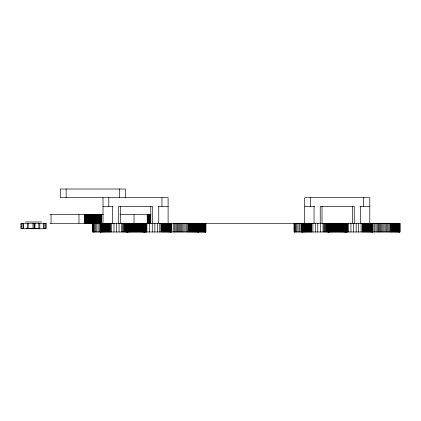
<?xml version="1.0" encoding="UTF-8"?>
<svg xmlns="http://www.w3.org/2000/svg" width="421" height="421" viewBox="0 0 421 421"><rect width="100%" height="100%" fill="white"/><g stroke="black" fill="none" stroke-linecap="round" stroke-linejoin="round"><path stroke-width="0.63" d="M103.013 206.379L112.923 206.379M158.196 206.379L168.105 206.379M304.699 206.379L314.608 206.379M359.881 206.379L369.791 206.379M50.025 214.621L103.392 214.621M119.964 214.621L151.05 214.621M25.36 221.999L41.605 221.999M50.025 223.304L399.95 223.304L399.95 231.982L294.09 231.982L294.09 223.304M372.38 223.304L372.38 231.982M26.318 228.682L39.59 228.682M92.767 231.982L205.858 231.982L205.843 223.304M372.443 231.982L372.501 223.304M399.876 223.304L399.876 231.982M399.782 223.304L399.782 231.982M399.655 223.304L399.655 231.982M399.487 223.304L399.487 231.982M399.287 223.304L399.287 231.982M399.055 223.304L399.055 231.982M398.787 223.304L398.787 231.982M398.487 223.304L398.487 231.982M398.155 223.304L398.155 231.982M397.798 223.304L397.798 231.982M397.408 223.304L397.408 231.982M396.992 223.304L396.992 231.982M396.556 223.304L396.556 231.982M396.093 223.304L396.093 231.982M395.608 223.304L395.608 231.982M395.108 223.304L395.108 231.982M394.593 223.304L394.593 231.982M394.061 223.304L394.061 231.982M393.519 223.304L393.519 231.982M392.961 223.304L392.961 231.982M392.404 223.304L392.404 231.982M391.84 223.304L391.84 231.982M391.272 223.304L391.272 231.982M390.704 223.304L390.704 231.982M390.135 223.304L390.135 231.982M390.046 223.304L390.046 231.982M388.825 223.304L388.825 231.982M387.609 223.304L387.609 231.982M386.404 223.304L386.404 231.982M385.226 223.304L385.226 231.982M384.073 223.304L384.073 231.982M382.957 223.304L382.957 231.982M381.879 223.304L381.879 231.982M380.852 223.304L380.852 231.982M379.874 223.304L379.874 231.982M378.958 223.304L378.958 231.982M378.105 223.304L378.105 231.982M377.1 223.304L377.1 231.982M375.927 223.304L375.927 231.982M374.585 223.304L374.585 231.982M373.085 223.304L373.085 231.982M372.348 223.304L372.348 231.982M372.211 223.304L372.211 231.982M372.038 223.304L372.038 231.982M371.832 223.304L371.832 231.982M371.585 223.304L371.585 231.982M371.306 223.304L371.306 231.982M370.99 223.304L370.99 231.982M370.643 223.304L370.643 231.982M370.269 223.304L370.269 231.982M369.864 223.304L369.864 231.982M369.791 223.304L369.791 197.696L304.699 197.696L304.699 223.298M369.428 223.304L369.428 231.982M368.97 223.304L368.97 231.982M368.486 223.304L368.486 231.982M367.986 223.304L367.986 231.982M367.459 223.304L367.459 231.982M366.917 223.304L366.917 231.982M366.365 223.304L366.365 231.982M365.796 223.304L365.796 231.982M365.217 223.304L365.217 231.982M364.628 223.304L364.628 231.982M364.039 223.304L364.039 231.982M363.628 197.696L363.628 206.379M363.444 223.304L363.444 231.982M362.849 223.304L362.849 231.982M362.26 223.304L362.26 231.982M361.102 223.304L361.102 231.982M360.444 206.379L360.444 223.304M358.687 223.304L358.687 231.982M356.182 223.304L356.182 231.982M354.256 223.304L354.256 206.379L320.234 206.379L320.234 223.298M353.593 223.304L353.593 231.982M352.472 206.379L352.472 223.304M350.935 223.304L350.935 231.982M348.214 223.304L348.214 231.982M347.82 223.304L347.82 231.982M347.457 223.304L347.457 231.982M347.125 223.304L347.125 231.982M346.83 223.304L346.83 231.982M346.567 223.304L346.567 231.982M346.341 223.304L346.341 231.982M346.146 223.304L346.146 231.982M345.988 223.304L345.988 231.982M345.862 223.304L345.862 231.982M345.72 223.304L345.773 231.982M345.63 223.304L345.704 231.982M345.536 223.304L345.536 231.982M345.409 223.304L345.409 231.982M345.241 223.304L345.241 231.982M345.041 223.304L345.041 231.982M344.81 223.304L344.81 231.982M344.541 223.304L344.541 231.982M344.241 223.304L344.241 231.982M343.91 223.304L343.91 231.982M343.552 223.304L343.552 231.982M343.162 223.304L343.162 231.982M342.747 223.304L342.747 231.982M342.31 223.304L342.31 231.982M341.847 223.304L341.847 231.982M341.363 223.304L341.363 231.982M340.863 223.304L340.863 231.982M340.347 223.304L340.347 231.982M339.815 223.304L339.815 231.982M339.273 223.304L339.273 231.982M338.716 223.304L338.716 231.982M338.158 223.304L338.158 231.982M337.595 223.304L337.595 231.982M337.026 223.304L337.026 231.982M336.458 223.304L336.458 231.982M335.89 223.304L335.89 231.982M335.332 223.304L335.332 231.982M334.779 223.304L334.779 231.982M334.237 223.304L334.237 231.982M333.706 223.304L333.706 231.982M333.185 223.304L333.185 231.982M332.685 223.304L332.685 231.982M332.201 223.304L332.201 231.982M331.743 223.304L331.743 231.982M331.301 223.304L331.301 231.982M330.885 223.304L330.885 231.982M330.501 223.304L330.501 231.982M330.138 223.304L330.138 231.982M329.806 223.304L329.806 231.982M329.506 223.304L329.506 231.982M329.238 223.304L329.238 231.982M329.006 223.304L329.006 231.982M328.806 223.304L328.806 231.982M328.643 223.304L328.643 231.982M328.512 223.304L328.512 231.982M328.364 223.304L328.417 231.982M328.338 223.304L328.343 231.982M328.191 223.304L328.191 231.982M327.954 223.304L327.954 231.982M327.627 223.304L327.627 231.982M327.217 223.304L327.217 231.982M326.717 223.304L326.717 231.982M326.133 223.304L326.133 231.982M325.465 223.304L325.465 231.982M324.728 223.304L324.728 231.982M323.912 223.304L323.912 231.982M323.033 223.304L323.033 231.982M322.018 206.379L322.018 223.298M320.381 223.304L320.381 231.982M317.792 223.304L317.792 231.982M315.292 223.304L315.292 231.982M314.045 206.379L314.045 223.298M312.882 223.304L312.882 231.982M311.477 223.304L311.477 231.982M311.414 223.304L311.414 231.982M310.824 223.304L310.824 231.982M310.482 197.696L310.482 206.379M310.23 223.304L310.23 231.982M309.635 223.304L309.635 231.982M309.051 223.304L309.051 231.982M308.472 223.304L308.472 231.982M307.904 223.304L307.904 231.982M307.351 223.304L307.351 231.982M306.809 223.304L306.809 231.982M306.283 223.304L306.283 231.982M305.778 223.304L305.778 231.982M305.299 223.304L305.299 231.982M304.836 223.304L304.836 231.982M304.404 223.304L304.404 231.982M303.999 223.304L303.999 231.982M303.62 223.304L303.62 231.982M303.278 223.304L303.278 231.982M302.962 223.304L302.962 231.982M302.683 223.304L302.683 231.982M302.436 223.304L302.436 231.982M302.225 223.304L302.225 231.982M302.057 223.304L302.057 231.982M301.92 223.304L301.92 231.982M301.778 223.304L301.825 231.982M301.746 223.304L301.768 231.982M300.92 223.304L300.92 231.982M299.42 223.304L299.42 231.982M298.084 223.304L298.084 231.982M296.916 223.304L296.916 231.982M295.916 223.304L295.916 231.982M295.095 223.304L295.095 231.982M294.737 223.304L294.737 231.982M294.421 223.304L294.458 231.982M294.232 223.304L294.258 231.982M205.785 223.304L205.785 231.982M205.69 223.304L205.69 231.982M205.564 223.304L205.564 231.982M205.401 223.304L205.401 231.982M205.201 223.304L205.201 231.982M204.964 223.304L204.964 231.982M204.695 223.304L204.695 231.982M204.395 223.304L204.395 231.982M204.064 223.304L204.064 231.982M203.706 223.304L203.706 231.982M203.317 223.304L203.317 231.982M202.901 223.304L202.901 231.982M202.464 223.304L202.464 231.982M202.001 223.304L202.001 231.982M201.517 223.304L201.517 231.982M201.017 223.304L201.017 231.982M200.501 223.304L200.501 231.982M199.97 223.304L199.97 231.982M199.428 223.304L199.428 231.982M198.875 223.304L198.875 231.982M198.554 223.304L198.628 231.982M198.459 223.304L198.459 231.982M198.333 223.304L198.333 231.982M198.165 223.304L198.165 231.982M197.965 223.304L197.965 231.982M197.733 223.304L197.733 231.982M197.465 223.304L197.465 231.982M197.165 223.304L197.165 231.982M196.833 223.304L196.833 231.982M196.475 223.304L196.475 231.982M196.086 223.304L196.086 231.982M195.67 223.304L195.67 231.982M195.233 223.304L195.233 231.982M194.77 223.304L194.77 231.982M194.286 223.304L194.286 231.982M193.786 223.304L193.786 231.982M193.271 223.304L193.271 231.982M192.739 223.304L192.739 231.982M192.197 223.304L192.197 231.982M191.639 223.304L191.639 231.982M191.081 223.304L191.081 231.982M190.518 223.304L190.518 231.982M189.95 223.304L189.95 231.982M189.382 223.304L189.382 231.982M188.813 223.304L188.813 231.982M188.724 223.304L188.724 231.982M187.503 223.304L187.503 231.982M186.282 223.304L186.282 231.982M185.082 223.304L185.082 231.982M183.903 223.304L183.903 231.982M182.751 223.304L182.751 231.982M181.635 223.304L181.635 231.982M180.556 223.304L180.556 231.982M179.525 223.304L179.525 231.982M178.551 223.304L178.551 231.982M177.636 223.304L177.636 231.982M176.783 223.304L176.783 231.982M175.778 223.304L175.778 231.982M174.604 223.304L174.604 231.982M173.263 223.304L173.263 231.982M171.763 223.304L171.763 231.982M171.179 223.304L171.2 231.982M171.121 223.304L171.121 231.982M171.026 223.304L171.026 231.982M170.889 223.304L170.889 231.982M170.715 223.304L170.715 231.982M170.51 223.304L170.51 231.982M170.263 223.304L170.263 231.982M169.984 223.304L169.984 231.982M169.668 223.304L169.668 231.982M169.321 223.304L169.321 231.982M168.947 223.304L168.947 231.982M168.542 223.304L168.542 231.982M168.105 231.982L168.105 197.702L60.366 197.696L60.366 189.018L125.458 189.018L125.458 197.696M167.647 223.304L167.647 231.982M167.163 223.304L167.163 231.982M166.658 223.304L166.658 231.982M166.137 223.304L166.137 231.982M165.595 223.304L165.595 231.982M165.043 223.304L165.043 231.982M164.474 223.304L164.474 231.982M163.895 223.304L163.895 231.982M163.306 223.304L163.306 231.982M162.716 223.304L162.716 231.982M162.122 223.304L162.122 231.982M161.943 197.702L161.943 206.379M161.527 223.304L161.527 231.982M160.938 223.304L160.938 231.982M159.775 223.304L159.775 231.982M158.759 206.379L158.759 223.304M157.365 223.304L157.365 231.982M154.86 223.304L154.86 231.982M152.57 223.304L152.57 206.379L118.548 206.379L118.548 223.304M152.27 223.304L152.27 231.982M150.786 206.379L150.786 223.304M150.529 214.621L150.529 223.304M149.997 214.621L149.997 223.304M149.613 223.304L149.613 231.982M149.455 214.621L149.455 223.304M148.902 214.621L148.902 223.304M148.339 214.621L148.339 223.304M147.776 214.621L147.776 223.304M147.208 214.621L147.208 223.304M146.892 223.304L146.892 231.982M146.497 223.304L146.497 231.982M146.134 223.304L146.134 231.982M145.803 223.304L145.803 231.982M145.508 223.304L145.508 231.982M145.245 223.304L145.245 231.982M145.013 223.304L145.013 231.982M144.824 223.304L144.824 231.982M144.666 223.304L144.666 231.982M144.54 223.304L144.54 231.982M144.45 223.304L144.45 231.982M144.361 223.304L144.398 231.982M144.308 223.304L144.308 231.982M144.214 223.304L144.214 231.982M144.087 223.304L144.087 231.982M143.919 223.304L143.919 231.982M143.719 223.304L143.719 231.982M143.487 223.304L143.487 231.982M143.219 223.304L143.219 231.982M142.919 223.304L142.919 231.982M142.587 223.304L142.587 231.982M142.23 223.304L142.23 231.982M141.84 223.304L141.84 231.982M141.424 223.304L141.424 231.982M140.988 223.304L140.988 231.982M140.525 223.304L140.525 231.982M140.04 223.304L140.04 231.982M139.54 223.304L139.54 231.982M139.025 223.304L139.025 231.982M138.493 223.304L138.493 231.982M137.946 223.304L137.946 231.982M137.393 223.304L137.393 231.982M136.836 223.304L136.836 231.982M136.267 223.304L136.267 231.982M135.704 223.304L135.704 231.982M135.136 223.304L135.136 231.982M134.567 223.304L134.567 231.982M134.041 214.621L134.01 231.982M133.457 223.304L133.457 231.982M132.91 223.304L132.91 231.982M132.378 223.304L132.378 231.982M131.862 223.304L131.862 231.982M131.363 223.304L131.363 231.982M130.878 223.304L130.878 231.982M130.421 223.304L130.421 231.982M129.978 223.304L129.978 231.982M129.563 223.304L129.563 231.982M129.179 223.304L129.179 231.982M128.815 223.304L128.815 231.982M128.484 223.304L128.484 231.982M128.184 223.304L128.184 231.982M127.916 223.304L127.916 231.982M127.684 223.304L127.684 231.982M127.484 223.304L127.484 231.982M127.321 223.304L127.321 231.982M127.189 223.304L127.189 231.982M127.063 223.304L127.095 231.982M127.01 223.304L127.042 231.982M126.868 223.304L126.868 231.982M126.632 223.304L126.632 231.982M126.305 223.304L126.305 231.982M125.895 223.304L125.895 231.982M125.39 223.304L125.39 231.982M124.805 223.304L124.805 231.982M124.142 223.304L124.142 231.982M123.406 223.304L123.406 231.982M122.59 223.304L122.59 231.982M121.711 223.304L121.711 231.982M120.332 206.379L120.332 223.304M119.296 189.018L119.296 197.696M119.054 223.304L119.054 231.982M116.47 223.304L116.47 231.982M113.97 223.304L113.97 231.982M112.36 206.379L112.36 223.304M111.56 223.304L111.56 231.982M110.155 223.304L110.155 231.982M110.091 223.304L110.091 231.982M109.497 223.304L109.497 231.982M108.907 223.304L108.907 231.982M108.797 197.702L108.797 206.379M108.313 223.304L108.313 231.982M107.729 223.304L107.729 231.982M107.15 223.304L107.15 231.982M106.581 223.304L106.581 231.982M106.024 223.304L106.024 231.982M105.487 223.304L105.487 231.982M104.961 223.304L104.961 231.982M104.455 223.304L104.455 231.982M103.976 223.304L103.976 231.982M103.513 223.304L103.513 231.982M103.082 223.304L103.082 231.982M103.013 197.702L103.013 223.304M102.677 223.304L102.677 231.982M102.298 223.304L102.298 231.982M101.95 223.304L101.95 231.982M101.64 214.621L101.64 231.982M101.566 214.621L101.566 223.304M101.477 214.621L101.477 223.304M101.361 231.982L101.345 214.621M101.182 214.621L101.114 231.982M100.982 214.621L100.982 223.304M100.903 223.304L100.903 231.982M100.745 214.621L100.745 223.304M100.735 223.304L100.735 231.982M100.598 223.304L100.598 231.982M100.503 223.304L100.503 231.982M100.477 214.621L100.456 231.982M100.177 214.621L100.177 223.304M99.851 214.621L99.851 223.304M99.598 223.304L99.598 231.982M99.488 214.621L99.488 223.304M99.098 214.621L99.098 223.304M98.688 214.621L98.688 223.304M98.246 214.621L98.246 223.304M98.098 223.304L98.098 231.982M97.783 214.621L97.783 223.304M97.304 214.621L97.304 223.304M96.804 214.621L96.804 223.304M96.762 223.304L96.762 231.982M96.283 214.621L96.283 223.304M95.751 214.621L95.751 223.304M95.593 223.304L95.593 231.982M95.209 214.621L95.209 223.304M94.657 214.621L94.657 223.304M94.593 223.304L94.593 231.982M94.094 214.621L94.094 223.304M93.772 223.304L93.772 231.982M93.53 214.621L93.53 223.304M93.415 223.304L93.415 231.982M93.136 223.304L93.136 231.982M92.962 214.621L92.936 231.982M92.767 223.304L92.809 231.982M92.394 214.621L92.394 223.304M91.831 214.621L91.831 223.304M91.268 214.621L91.268 223.304M90.715 214.621L90.715 223.304M90.173 214.621L90.173 223.304M89.641 214.621L89.641 223.304M89.126 214.621L89.126 223.304M88.621 214.621L88.621 223.304M88.142 214.621L88.142 223.304M87.679 214.621L87.679 223.304M87.242 214.621L87.242 223.304M86.826 214.621L86.826 223.304M86.437 214.621L86.437 223.304M86.079 214.621L86.079 223.304M85.747 214.621L85.747 223.304M85.447 214.621L85.447 223.304M85.179 214.621L85.179 223.304M84.942 214.621L84.942 223.304M84.742 214.621L84.742 223.304M84.579 214.621L84.579 223.304M84.453 214.621L84.453 223.304M84.358 214.621L84.358 223.304L84.284 214.621M78.974 214.621L78.974 223.304M66.15 189.018L66.15 197.696M51.036 214.621L51.036 223.304M45.884 223.304L45.884 228.729M44.126 223.304L44.126 228.729M43.521 223.304L43.521 228.729M39.811 223.304L39.811 228.729M38.874 223.304L38.874 228.729M34.911 223.304L34.911 228.729M34.769 223.304L34.769 228.729M34.059 223.304L34.059 228.729M33.001 223.304L33.001 228.729M28.186 223.304L28.186 228.729M27.249 223.304L27.249 228.729M23.539 223.304L23.539 228.729M22.934 223.304L22.934 228.729M21.176 223.304L21.176 228.729M46.01 223.304L21.05 223.304L21.05 228.729L46.01 228.729L46.01 223.304"/></g></svg>
